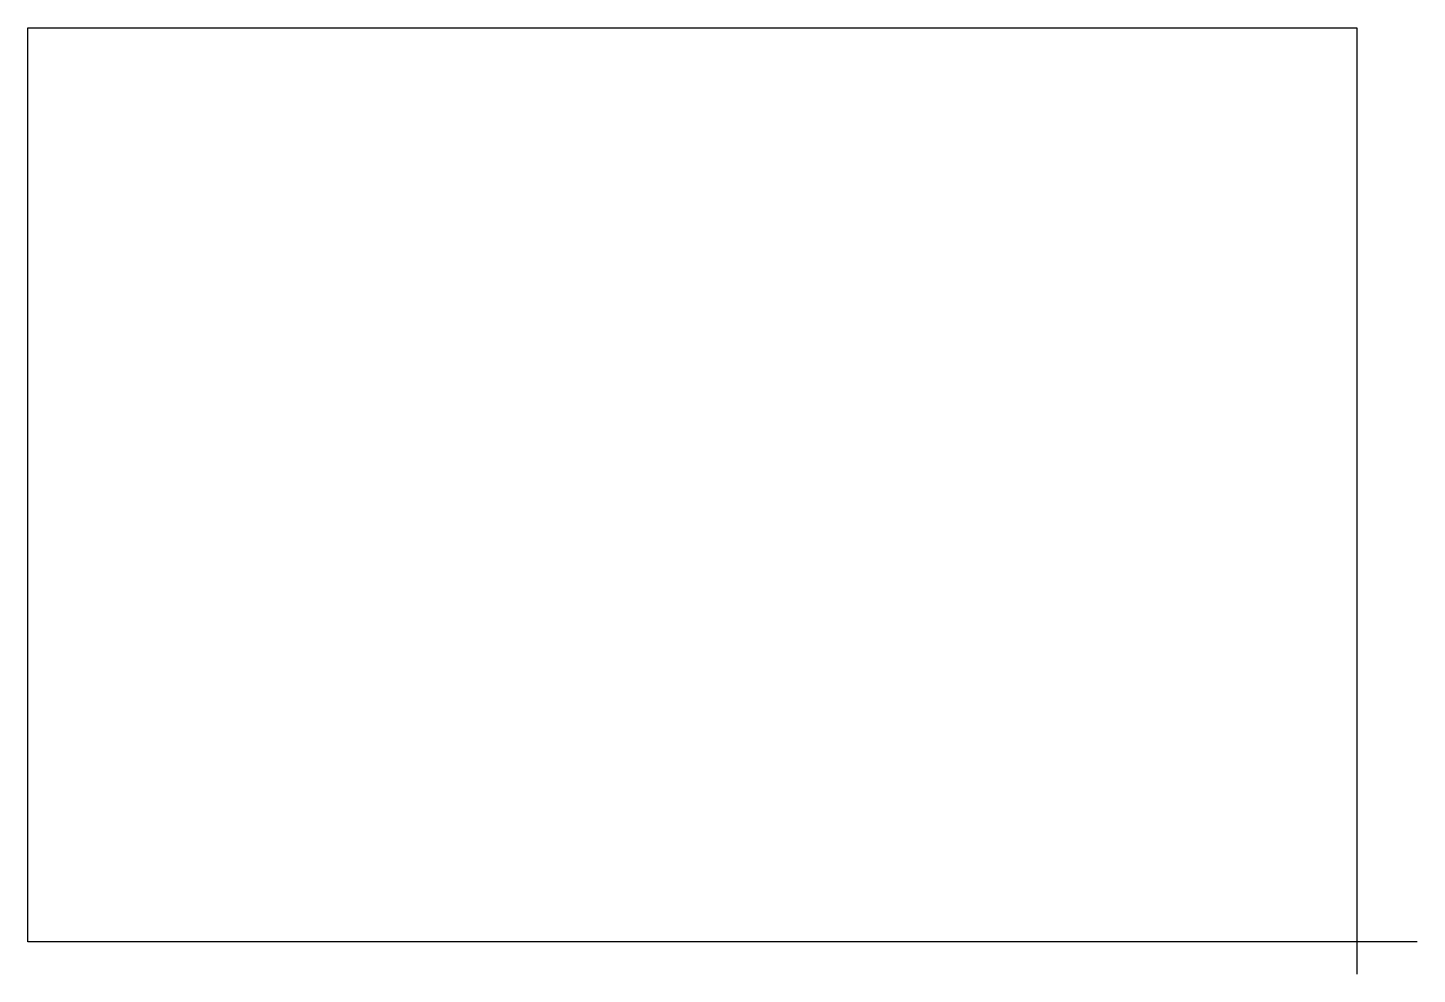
# Model space of a CAD drawing. Header units: metres. Extents: x 953 to 1298, y 1078 to 1313.
import ezdxf

# ---------------------------------------------------------------- set-up
doc = ezdxf.new("R2010")
doc.units = ezdxf.units.M

msp = doc.modelspace()

# ---------------------------------------------------------------- linework, layer by layer
at = {"layer": 'TOOL_0'}
for p, q in [((952.708, 1086.162), (952.708, 1313.162)), ((952.708, 1313.162), (1282.708, 1313.162)), ((1282.708, 1313.162), (1282.708, 1086.162)), ((1282.708, 1086.162), (952.708, 1086.162)), ((1297.708, 1086.162), (1282.708, 1086.162)), ((1282.708, 1086.162), (1282.708, 1078.162))]:
    msp.add_line(p, q, dxfattribs=at)

doc.saveas('drawing.dxf')
